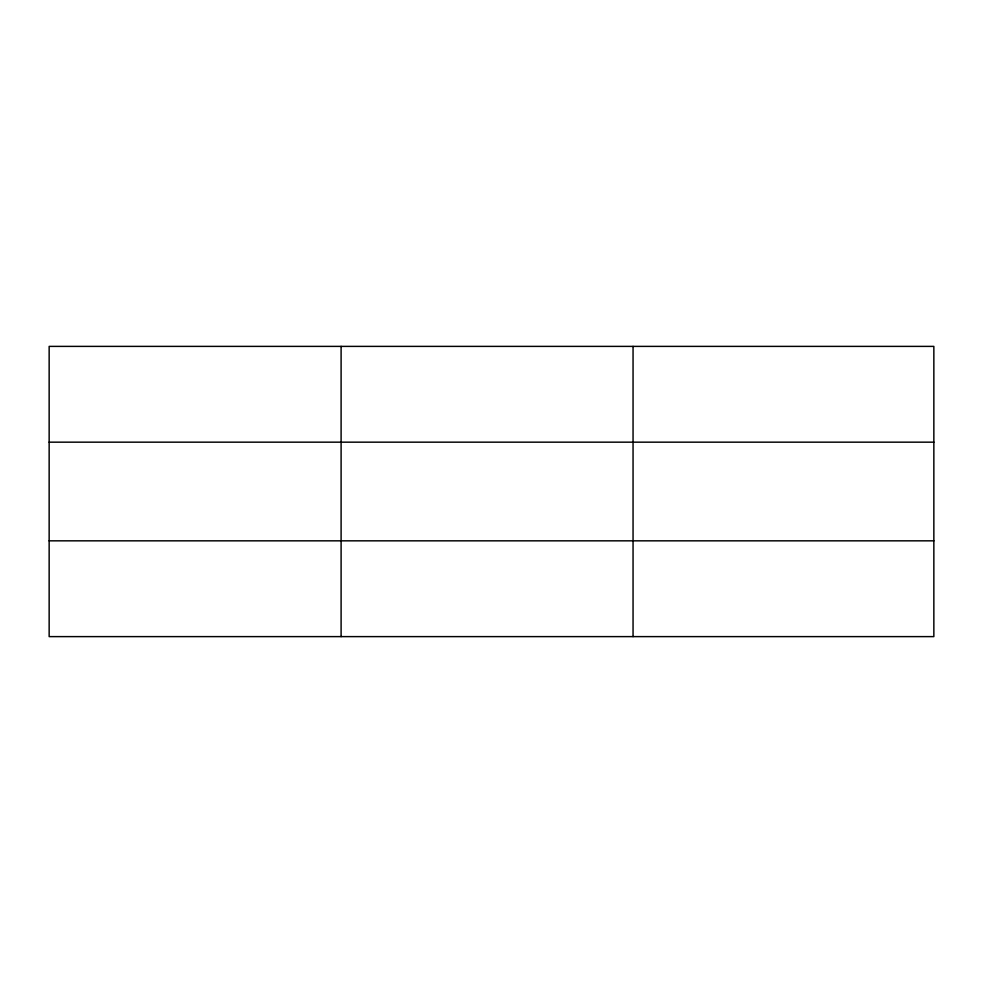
<?xml version="1.0" encoding="UTF-8"?>
<svg xmlns="http://www.w3.org/2000/svg" width="983" height="983" viewBox="0 0 983 983"><rect width="100%" height="100%" fill="white"/><g stroke="black" fill="none" stroke-linecap="round" stroke-linejoin="round"><path stroke-width="1.47" d="M341.101 346.385L341.101 636.615M633.052 346.385L633.052 636.615M933.85 442.166L933.85 346.385L49.15 346.385L49.15 636.615L933.85 636.615L933.85 442.166L49.15 442.166M49.15 540.834L933.85 540.834"/></g></svg>
